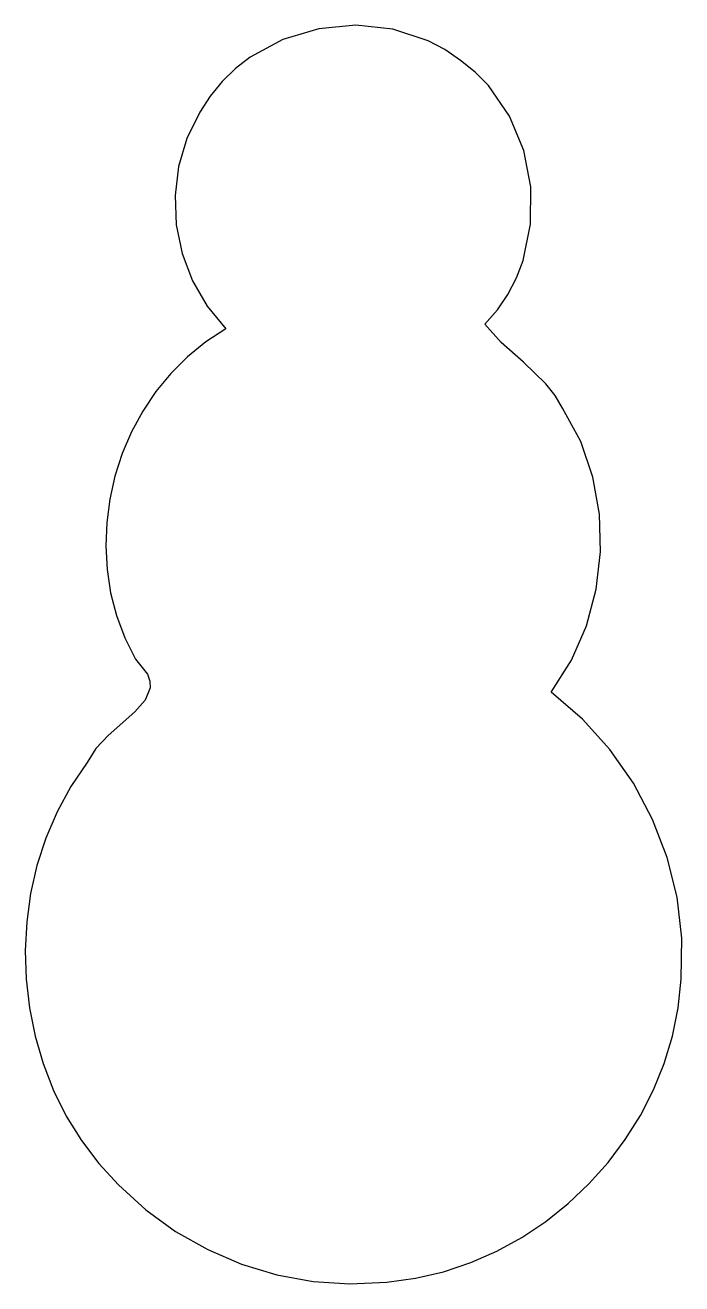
# Model space of a CAD drawing. Extents: x 71.7 to 118.7, y 155 to 245.
import ezdxf

# ---------------------------------------------------------------- set-up
doc = ezdxf.new("R2010")
doc.units = 0

msp = doc.modelspace()

# ---------------------------------------------------------------- linework, layer by layer
at = {"layer": '1'}
for p, q in [((95.357487, 245.034946), (92.700963, 244.78216)), ((98.006175, 244.754292), (95.357487, 245.034946)), ((90.147091, 244.01487), (87.806362, 242.752011)), ((92.700963, 244.78216), (90.147091, 244.01487)), ((100.53654, 243.921261), (98.006175, 244.754292)), ((101.722823, 243.291687), (100.53654, 243.921261)), ((102.838091, 242.516918), (101.722823, 243.291687)), ((87.806362, 242.752011), (86.750452, 241.94066)), ((103.895235, 241.669089), (102.838091, 242.516918)), ((86.750452, 241.94066), (85.789262, 241.012519)), ((104.832537, 240.712642), (103.895235, 241.669089)), ((85.789262, 241.012519), (84.936601, 239.969953)), ((106.341985, 238.52911), (104.832537, 240.712642)), ((84.936601, 239.969953), (84.206281, 238.81533)), ((84.206281, 238.81533), (83.270165, 236.93184)), ((107.355167, 236.076764), (106.341985, 238.52911)), ((83.270165, 236.93184), (82.68263, 234.925471)), ((107.860816, 233.466045), (107.355167, 236.076764)), ((82.68263, 234.925471), (82.43635, 232.850139)), ((107.847663, 230.807392), (107.860816, 233.466045)), ((82.43635, 232.850139), (82.524, 230.759758)), ((82.524, 230.759758), (82.938254, 228.708245)), ((107.304441, 228.211248), (107.847663, 230.807392)), ((82.938254, 228.708245), (83.671788, 226.749514)), ((106.830532, 226.971129), (107.304441, 228.211248)), ((106.219881, 225.788053), (106.830532, 226.971129)), ((83.671788, 226.749514), (84.717275, 224.937483)), ((105.471079, 224.675824), (106.219881, 225.788053)), ((84.717275, 224.937483), (86.06739, 223.326065)), ((104.582717, 223.648247), (105.471079, 224.675824)), ((86.06739, 223.326065), (84.631421, 222.398356)), ((105.754321, 222.336508), (104.582717, 223.648247)), ((84.631421, 222.398356), (83.314679, 221.331272)), ((107.333947, 220.935945), (105.754321, 222.336508)), ((83.314679, 221.331272), (82.121103, 220.138987)), ((108.924784, 219.38977), (107.333947, 220.935945)), ((82.121103, 220.138987), (81.054636, 218.835678)), ((81.054636, 218.835678), (80.119219, 217.435522)), ((109.600404, 218.544332), (108.924784, 219.38977)), ((110.130023, 217.641195), (109.600404, 218.544332)), ((80.119219, 217.435522), (79.318792, 215.952695)), ((111.425829, 215.257363), (110.130023, 217.641195)), ((79.318792, 215.952695), (78.657297, 214.401373)), ((112.30513, 212.712635), (111.425829, 215.257363)), ((78.657297, 214.401373), (78.138675, 212.795732)), ((78.138675, 212.795732), (77.766867, 211.14995)), ((112.776706, 210.065409), (112.30513, 212.712635)), ((77.766867, 211.14995), (77.545814, 209.478201)), ((112.849335, 207.37408), (112.776706, 210.065409)), ((77.545814, 209.478201), (77.479458, 207.794663)), ((77.479458, 207.794663), (77.571739, 206.113512)), ((112.531795, 204.697048), (112.849335, 207.37408)), ((77.571739, 206.113512), (77.8266, 204.448924)), ((77.8266, 204.448924), (78.247979, 202.815076)), ((111.832864, 202.092709), (112.531795, 204.697048)), ((78.247979, 202.815076), (78.83982, 201.226143)), ((110.761321, 199.619461), (111.832864, 202.092709)), ((78.83982, 201.226143), (79.606064, 199.696302)), ((79.606064, 199.696302), (80.467682, 198.624456)), ((109.325944, 197.335701), (110.761321, 199.619461)), ((80.467682, 198.624456), (80.631274, 198.131704)), ((80.631274, 198.131704), (80.643107, 197.66216)), ((80.643107, 197.66216), (80.290659, 196.775976)), ((111.55076, 195.41905), (109.325944, 197.335701)), ((80.290659, 196.775976), (79.568657, 195.932461)), ((79.568657, 195.932461), (77.649274, 194.23968)), ((113.512798, 193.239827), (111.55076, 195.41905)), ((77.649274, 194.23968), (76.768533, 193.323533)), ((76.768533, 193.323533), (76.15152, 192.316294)), ((115.191312, 190.836777), (113.512798, 193.239827)), ((76.15152, 192.316294), (74.987783, 190.600648)), ((116.565555, 188.248645), (115.191312, 190.836777)), ((74.987783, 190.600648), (74.00265, 188.790823)), ((74.00265, 188.790823), (73.195092, 186.902085)), ((117.614779, 185.514175), (116.565555, 188.248645)), ((73.195092, 186.902085), (72.564081, 184.949697)), ((118.318237, 182.672112), (117.614779, 185.514175)), ((72.564081, 184.949697), (72.108588, 182.948925)), ((72.108588, 182.948925), (71.827585, 180.915032)), ((118.655181, 179.761201), (118.318237, 182.672112)), ((71.827585, 180.915032), (71.720042, 178.863282)), ((118.604865, 176.820186), (118.655181, 179.761201)), ((71.720042, 178.863282), (71.784932, 176.808942)), ((71.784932, 176.808942), (72.021225, 174.767273)), ((118.396567, 174.765059), (118.604865, 176.820186)), ((72.021225, 174.767273), (72.427893, 172.753542)), ((117.991127, 172.752621), (118.396567, 174.765059)), ((72.427893, 172.753542), (73.003908, 170.783013)), ((117.399194, 170.793774), (117.991127, 172.752621)), ((73.003908, 170.783013), (73.74824, 168.870949)), ((116.631412, 168.89942), (117.399194, 170.793774)), ((73.74824, 168.870949), (74.659862, 167.032616)), ((115.698428, 167.080461), (116.631412, 168.89942)), ((74.659862, 167.032616), (75.737744, 165.283277)), ((114.610889, 165.347798), (115.698428, 167.080461)), ((75.737744, 165.283277), (76.980858, 163.638198)), ((113.379441, 163.712333), (114.610889, 165.347798)), ((76.980858, 163.638198), (78.388175, 162.112642)), ((112.014729, 162.184969), (113.379441, 163.712333)), ((78.388175, 162.112642), (80.333963, 160.323595)), ((110.527401, 160.776606), (112.014729, 162.184969)), ((80.333963, 160.323595), (82.469416, 158.775529)), ((108.928103, 159.498148), (110.527401, 160.776606)), ((107.22748, 158.360495), (108.928103, 159.498148)), ((82.469416, 158.775529), (84.764393, 157.479482)), ((105.43618, 157.37455), (107.22748, 158.360495)), ((84.764393, 157.479482), (87.18875, 156.446493)), ((103.564849, 156.551214), (105.43618, 157.37455)), ((87.18875, 156.446493), (89.712345, 155.687599)), ((99.624676, 155.435977), (101.624132, 155.901389)), ((101.624132, 155.901389), (103.564849, 156.551214)), ((89.712345, 155.687599), (92.305034, 155.213841)), ((92.305034, 155.213841), (94.936677, 155.036255)), ((94.936677, 155.036255), (97.577128, 155.16588)), ((97.577128, 155.16588), (99.624676, 155.435977)), ((97.577128, 155.16588), (97.577128, 155.16588))]:
    msp.add_line(p, q, dxfattribs=at)

doc.saveas('drawing.dxf')
